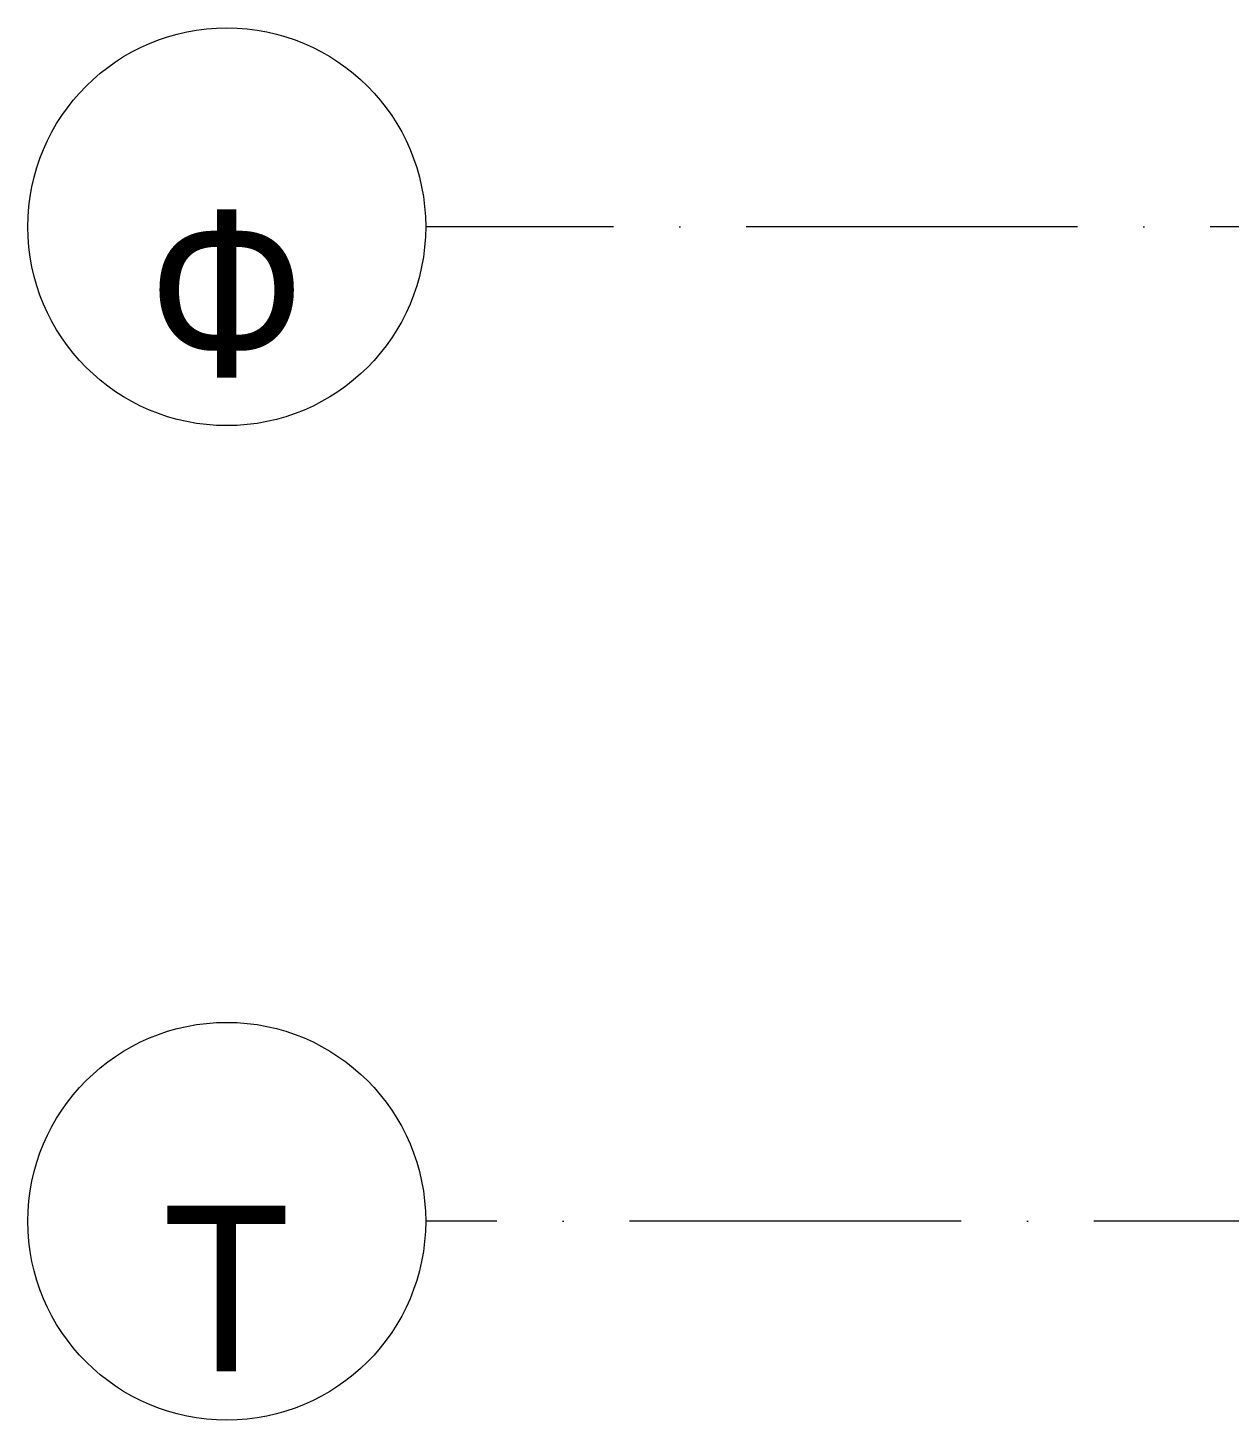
# Model space of a CAD drawing. Header units: millimetres. Extents: x -6467 to 105918, y -7090 to 92481.
# Drawn here: x -6467 to -2844, y 31881 to 36081 of the extents above; entities that cross this region are included whole.
import ezdxf

# ---------------------------------------------------------------- set-up
doc = ezdxf.new("R2010")
doc.units = ezdxf.units.MM
doc.linetypes.add('50_200_ШТРИХ_1Т_ш5_п1_п1_', pattern=[1400, 1000, -200, 0, -200])
for name, color, linetype, lineweight, true_color in [('Оси-1', 7, 'Continuous', 20, 0xaaaaaa), ('Оси-2', 7, 'Continuous', 9, 0xaaaaaa), ('Оси-3', 7, '50_200_ШТРИХ_1Т_ш5_п1_п1_', 9, 0xaaaaaa)]:
    doc.layers.add(name, color=color, linetype=linetype, lineweight=lineweight, true_color=true_color)
doc.styles.add('Arial', font='arial.ttf', dxfattribs={"width": 0.9, "height": 500})

# ---------------------------------------------------------------- blocks, each defined once
blk = doc.blocks.new('Ось сетки - Круг_Ø6_00__ISO-2_5_0_9K_-17386508-АИ_План этажа Радиаторы_2')
at = {"layer": 'Оси-1'}
blk.add_circle((0, 0), 3, dxfattribs=at)

msp = doc.modelspace()

# ---------------------------------------------------------------- linework, layer by layer
at = {"layer": 'Оси-3'}
for p, q in [((7900, 35481), (-5267.3, 35481)), ((25750, 32481), (-5267.3, 32481))]:
    msp.add_line(p, q, dxfattribs=at)

# ---------------------------------------------------------------- block references
at = {"layer": 'Оси-1', "xscale": 199.9999999999999, "yscale": 199.9999999999999, "zscale": 199.9999999999999, "rotation": 89.9999999999998}
for p in [(-5867.3, 35481), (-5867.3, 32481)]:
    msp.add_blockref('Ось сетки - Круг_Ø6_00__ISO-2_5_0_9K_-17386508-АИ_План этажа Радиаторы_2', p, dxfattribs=at)

# ---------------------------------------------------------------- texts
at = {"layer": 'Оси-2', "char_height": 500, "attachment_point": 5, "line_spacing_factor": 0.936439, "style": 'Arial'}
for s, insert, width in [('\\pt2286,4572,6858,9144,11430,13716,16002,18288,20574,22860,25146,27432,29718,32004,34290,36576,38862,41148,43434,45720,48006,50292,52578,54864,57150,59436,61722,64008,66294,68580,70866,73152;Ф', (-5867.6, 35278.2), 487.8), ('\\pt2286,4572,6858,9144,11430,13716,16002,18288,20574,22860,25146,27432,29718,32004,34290,36576,38862,41148,43434,45720,48006,50292,52578,54864,57150,59436,61722,64008,66294,68580,70866,73152;Т', (-5868.5, 32278.2), 405)]:
    msp.add_mtext(s, dxfattribs=dict(at, insert=insert, width=width))

doc.saveas('drawing.dxf')
